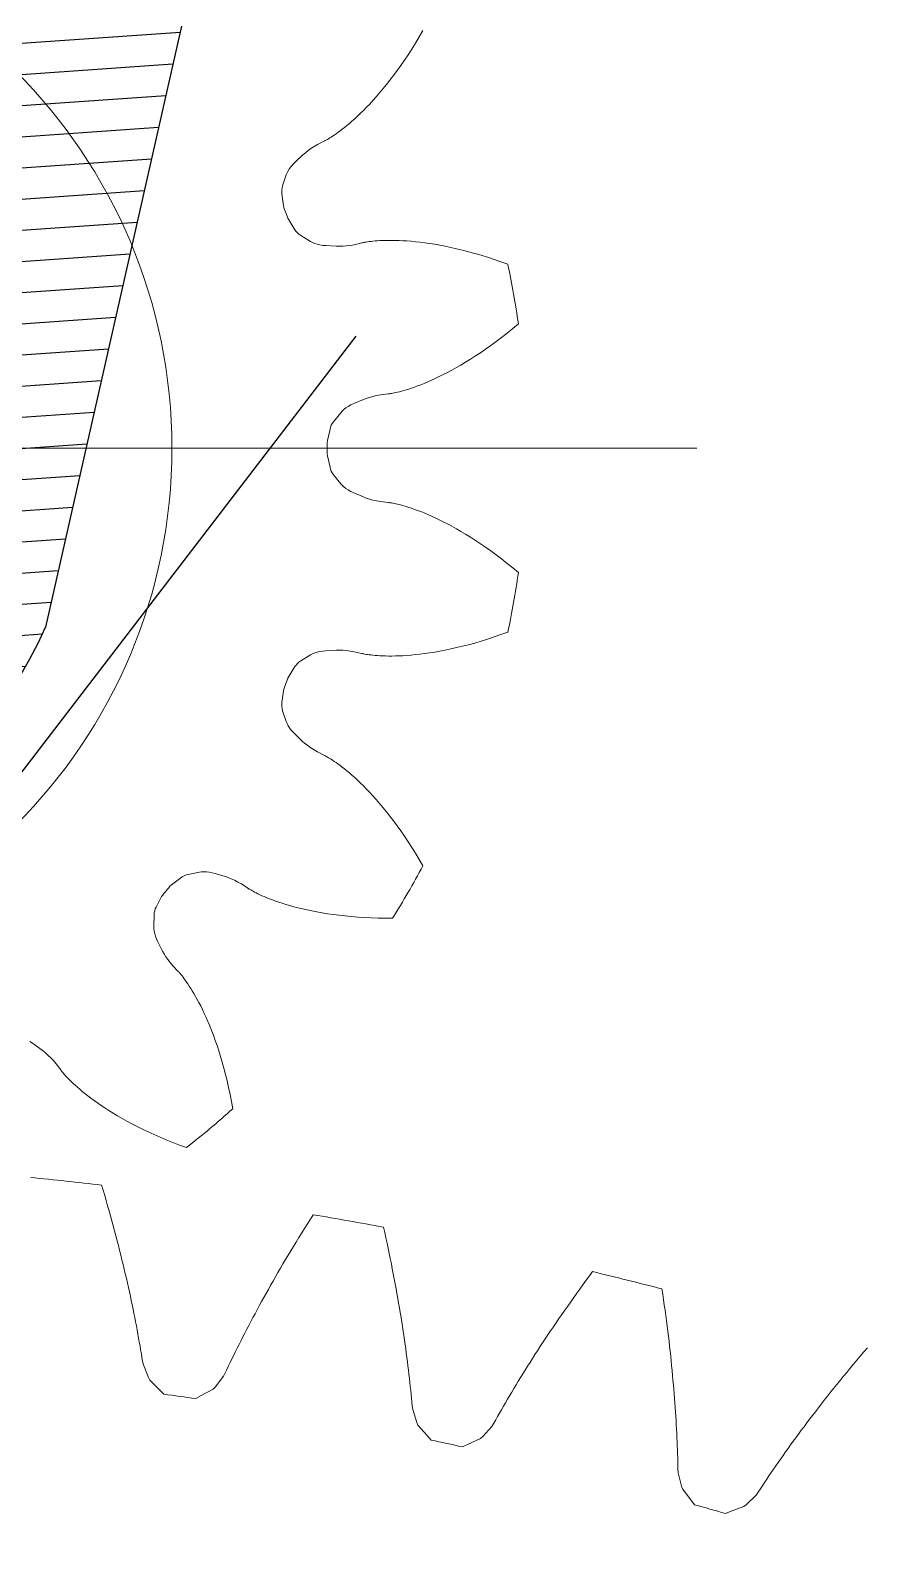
# Model space of a CAD drawing. Header units: millimetres. Extents: x 278858 to 279223, y 218711 to 219074.
# Drawn here: x 279005.68 to 279015.1, y 218857.29 to 218874.53 of the extents above; entities that cross this region are included whole.
import ezdxf

# ---------------------------------------------------------------- set-up
doc = ezdxf.new("R2010")
doc.units = ezdxf.units.MM
doc.header["$LTSCALE"] = 2
doc.layers.add('AM_4', color=3, linetype='Continuous', lineweight=25)
doc.layers.add('AM_9', color=251, linetype='Continuous', lineweight=15)

# ---------------------------------------------------------------- blocks, each defined once
blk = doc.blocks.new('lancetta sec')
h = blk.add_hatch()
h.set_pattern_fill('_USER', color=256, scale=0.35, angle=45, style=0, pattern_type=0)
h.set_pattern_definition([(45, (-332841.5242, -222688.39116), (-0.2474873734, 0.2474873734), [])])
h.paths.add_polyline_path([(4.776, 1.478), (1.5, 7.59), (1.5, 21.968), (0, 26.237), (-1.5, 21.968), (-1.5, 7.59), (-4.776, 1.478, 1.356354)])
h.paths.add_polyline_path([(-3, 0, -1), (3, 0, -1)], flags=16)
h.paths.add_polyline_path([(2, 0, 1), (-2, 0, 1)], flags=0)
blk.add_line((1.5, 7.59), (4.776, 1.478))
blk.add_arc((0, 0), 5, 162.8005, 17.1995)

msp = doc.modelspace()

# ---------------------------------------------------------------- linework, layer by layer
for radius in [30.237, 26.237]:
    msp.add_circle((279001.271, 218869.828), radius)
at = {"layer": 'AM_4'}
msp.add_line((279009.341, 218871.091), (278993.513, 218850.45), dxfattribs=at)
at = {"layer": 'AM_9'}
for p, q in [((279010.055, 218874.459), (279010.097, 218874.53)), ((279009.972, 218874.323), (279010.013, 218874.39)), ((279010.013, 218874.39), (279010.055, 218874.459)), ((279009.848, 218874.137), (279009.889, 218874.197)), ((279009.889, 218874.197), (279009.93, 218874.259)), ((279009.93, 218874.259), (279009.972, 218874.323)), ((279009.726, 218873.973), (279009.766, 218874.025)), ((279009.766, 218874.025), (279009.807, 218874.08)), ((279009.807, 218874.08), (279009.848, 218874.137)), ((279009.571, 218873.785), (279009.609, 218873.829)), ((279009.609, 218873.829), (279009.648, 218873.874)), ((279009.648, 218873.874), (279009.687, 218873.922)), ((279009.687, 218873.922), (279009.726, 218873.973)), ((279009.428, 218873.632), (279009.462, 218873.667)), ((279009.462, 218873.667), (279009.498, 218873.704)), ((279009.498, 218873.704), (279009.534, 218873.744)), ((279009.534, 218873.744), (279009.571, 218873.785)), ((279009.241, 218873.461), (279009.27, 218873.485)), ((279009.27, 218873.485), (279009.299, 218873.511)), ((279009.299, 218873.511), (279009.33, 218873.538)), ((279009.33, 218873.538), (279009.361, 218873.567)), ((279009.361, 218873.567), (279009.394, 218873.599)), ((279009.394, 218873.599), (279009.428, 218873.632)), ((279009.013, 218873.301), (279009.023, 218873.306)), ((279009.023, 218873.306), (279009.035, 218873.313)), ((279009.035, 218873.313), (279009.049, 218873.322)), ((279009.049, 218873.322), (279009.064, 218873.331)), ((279009.064, 218873.331), (279009.081, 218873.342)), ((279009.081, 218873.342), (279009.1, 218873.355)), ((279009.1, 218873.355), (279009.12, 218873.368)), ((279009.12, 218873.368), (279009.141, 218873.384)), ((279009.141, 218873.384), (279009.164, 218873.401)), ((279009.164, 218873.401), (279009.189, 218873.419)), ((279009.189, 218873.419), (279009.214, 218873.44)), ((279009.214, 218873.44), (279009.241, 218873.461)), ((279008.661, 218873.052), (279008.747, 218873.133)), ((279008.747, 218873.133), (279008.774, 218873.156)), ((279008.774, 218873.156), (279008.804, 218873.18)), ((279008.804, 218873.18), (279008.836, 218873.203)), ((279008.836, 218873.203), (279008.872, 218873.226)), ((279008.872, 218873.226), (279008.911, 218873.248)), ((279008.911, 218873.248), (279008.99, 218873.289)), ((279008.99, 218873.289), (279008.993, 218873.29)), ((279008.993, 218873.29), (279008.998, 218873.293)), ((279008.998, 218873.293), (279009.004, 218873.296)), ((279009.004, 218873.296), (279009.013, 218873.301)), ((279008.581, 218872.953), (279008.596, 218872.977)), ((279008.596, 218872.977), (279008.615, 218873.002)), ((279008.615, 218873.002), (279008.636, 218873.027)), ((279008.636, 218873.027), (279008.661, 218873.052)), ((279008.518, 218872.784), (279008.559, 218872.906)), ((279008.559, 218872.906), (279008.568, 218872.929)), ((279008.568, 218872.929), (279008.581, 218872.953)), ((279008.507, 218872.713), (279008.508, 218872.736)), ((279008.509, 218872.692), (279008.507, 218872.713)), ((279008.508, 218872.736), (279008.512, 218872.759)), ((279008.527, 218872.561), (279008.509, 218872.692)), ((279008.512, 218872.759), (279008.518, 218872.784)), ((279008.532, 218872.54), (279008.527, 218872.561)), ((279008.539, 218872.518), (279008.532, 218872.54)), ((279008.576, 218872.419), (279008.568, 218872.44)), ((279008.586, 218872.399), (279008.576, 218872.419)), ((279008.656, 218872.288), (279008.586, 218872.399)), ((279008.669, 218872.27), (279008.656, 218872.288)), ((279008.684, 218872.253), (279008.669, 218872.27)), ((279008.702, 218872.237), (279008.684, 218872.253)), ((279008.722, 218872.223), (279008.702, 218872.237)), ((279008.832, 218872.156), (279008.722, 218872.223)), ((279008.854, 218872.144), (279008.832, 218872.156)), ((279008.879, 218872.133), (279008.854, 218872.144)), ((279008.906, 218872.125), (279008.879, 218872.133)), ((279008.936, 218872.118), (279008.906, 218872.125)), ((279008.969, 218872.112), (279008.936, 218872.118)), ((279009.004, 218872.109), (279008.969, 218872.112)), ((279009.122, 218872.103), (279009.004, 218872.109)), ((279009.158, 218872.102), (279009.122, 218872.103)), ((279009.195, 218872.103), (279009.158, 218872.102)), ((279009.235, 218872.106), (279009.195, 218872.103)), ((279009.278, 218872.112), (279009.235, 218872.106)), ((279009.322, 218872.119), (279009.278, 218872.112)), ((279009.408, 218872.139), (279009.322, 218872.119)), ((279009.411, 218872.14), (279009.408, 218872.139)), ((279009.417, 218872.141), (279009.411, 218872.14)), ((279009.424, 218872.143), (279009.417, 218872.141)), ((279009.434, 218872.145), (279009.424, 218872.143)), ((279009.445, 218872.147), (279009.434, 218872.145)), ((279009.459, 218872.15), (279009.445, 218872.147)), ((279009.475, 218872.152), (279009.459, 218872.15)), ((279009.493, 218872.155), (279009.475, 218872.152)), ((279009.513, 218872.157), (279009.493, 218872.155)), ((279009.535, 218872.159), (279009.513, 218872.157)), ((279009.559, 218872.162), (279009.535, 218872.159)), ((279009.585, 218872.164), (279009.559, 218872.162)), ((279009.614, 218872.166), (279009.585, 218872.164)), ((279009.644, 218872.167), (279009.614, 218872.166)), ((279009.677, 218872.168), (279009.644, 218872.167)), ((279009.712, 218872.168), (279009.677, 218872.168)), ((279009.749, 218872.168), (279009.712, 218872.168)), ((279009.788, 218872.168), (279009.749, 218872.168)), ((279009.829, 218872.166), (279009.788, 218872.168)), ((279009.872, 218872.164), (279009.829, 218872.166)), ((279009.917, 218872.162), (279009.872, 218872.164)), ((279009.964, 218872.158), (279009.917, 218872.162)), ((279010.013, 218872.153), (279009.964, 218872.158)), ((279010.064, 218872.147), (279010.013, 218872.153)), ((279010.118, 218872.141), (279010.064, 218872.147)), ((279010.173, 218872.133), (279010.118, 218872.141)), ((279010.23, 218872.124), (279010.173, 218872.133)), ((279010.289, 218872.113), (279010.23, 218872.124)), ((279010.349, 218872.102), (279010.289, 218872.113)), ((279010.412, 218872.089), (279010.349, 218872.102)), ((279010.477, 218872.074), (279010.412, 218872.089)), ((279010.543, 218872.058), (279010.477, 218872.074)), ((279010.611, 218872.041), (279010.543, 218872.058)), ((279010.681, 218872.022), (279010.611, 218872.041)), ((279010.752, 218872.001), (279010.681, 218872.022)), ((279010.825, 218871.978), (279010.752, 218872.001)), ((279010.9, 218871.954), (279010.825, 218871.978)), ((279010.976, 218871.928), (279010.9, 218871.954)), ((279011.054, 218871.899), (279010.976, 218871.928)), ((279010.923, 218871.03), (279010.984, 218871.076)), ((279010.984, 218871.076), (279011.046, 218871.124)), ((279011.046, 218871.124), (279011.109, 218871.175)), ((279011.109, 218871.175), (279011.173, 218871.228)), ((279010.69, 218870.867), (279010.746, 218870.904)), ((279010.746, 218870.904), (279010.804, 218870.944)), ((279010.804, 218870.944), (279010.863, 218870.986)), ((279010.863, 218870.986), (279010.923, 218871.03)), ((279010.424, 218870.708), (279010.474, 218870.736)), ((279010.474, 218870.736), (279010.526, 218870.765)), ((279010.526, 218870.765), (279010.579, 218870.797)), ((279010.579, 218870.797), (279010.634, 218870.831)), ((279010.634, 218870.831), (279010.69, 218870.867)), ((279010.074, 218870.543), (279010.112, 218870.558)), ((279010.112, 218870.558), (279010.152, 218870.575)), ((279010.152, 218870.575), (279010.194, 218870.593)), ((279010.194, 218870.593), (279010.237, 218870.613)), ((279010.237, 218870.613), (279010.281, 218870.634)), ((279010.281, 218870.634), (279010.327, 218870.657)), ((279010.327, 218870.657), (279010.375, 218870.681)), ((279010.375, 218870.681), (279010.424, 218870.708)), ((279009.318, 218870.33), (279009.427, 218870.377)), ((279009.427, 218870.377), (279009.46, 218870.389)), ((279009.46, 218870.389), (279009.496, 218870.401)), ((279009.496, 218870.401), (279009.534, 218870.412)), ((279009.534, 218870.412), (279009.576, 218870.421)), ((279009.576, 218870.421), (279009.62, 218870.429)), ((279009.62, 218870.429), (279009.708, 218870.44)), ((279009.708, 218870.44), (279009.711, 218870.44)), ((279009.711, 218870.44), (279009.717, 218870.441)), ((279009.717, 218870.441), (279009.724, 218870.442)), ((279009.724, 218870.442), (279009.734, 218870.443)), ((279009.734, 218870.443), (279009.745, 218870.445)), ((279009.745, 218870.445), (279009.759, 218870.448)), ((279009.759, 218870.448), (279009.775, 218870.451)), ((279009.775, 218870.451), (279009.792, 218870.455)), ((279009.792, 218870.455), (279009.812, 218870.459)), ((279009.812, 218870.459), (279009.834, 218870.464)), ((279009.834, 218870.464), (279009.857, 218870.47)), ((279009.857, 218870.47), (279009.883, 218870.478)), ((279009.883, 218870.478), (279009.91, 218870.486)), ((279009.91, 218870.486), (279009.939, 218870.495)), ((279009.939, 218870.495), (279009.97, 218870.505)), ((279009.97, 218870.505), (279010.003, 218870.516)), ((279010.003, 218870.516), (279010.038, 218870.529)), ((279010.038, 218870.529), (279010.074, 218870.543)), ((279009.092, 218870.127), (279009.172, 218870.227)), ((279009.172, 218870.227), (279009.189, 218870.246)), ((279009.189, 218870.246), (279009.208, 218870.264)), ((279009.208, 218870.264), (279009.231, 218870.282)), ((279009.231, 218870.282), (279009.257, 218870.299)), ((279009.257, 218870.299), (279009.286, 218870.315)), ((279009.286, 218870.315), (279009.318, 218870.33)), ((279009.024, 218869.915), (279009.052, 218870.043)), ((279009.052, 218870.043), (279009.057, 218870.064)), ((279009.057, 218870.064), (279009.066, 218870.086)), ((279009.066, 218870.086), (279009.077, 218870.106)), ((279009.077, 218870.106), (279009.092, 218870.127)), ((279009.021, 218869.893), (279009.024, 218869.915)), ((279009.021, 218869.87), (279009.021, 218869.893)), ((279001.271, 218869.828), (279013.181, 218869.828)), ((279009.021, 218869.764), (279009.021, 218869.787)), ((279009.024, 218869.742), (279009.021, 218869.764)), ((279009.052, 218869.614), (279009.024, 218869.742)), ((279009.057, 218869.592), (279009.052, 218869.614)), ((279009.066, 218869.571), (279009.057, 218869.592)), ((279009.077, 218869.55), (279009.066, 218869.571)), ((279009.092, 218869.53), (279009.077, 218869.55)), ((279009.172, 218869.429), (279009.092, 218869.53)), ((279009.189, 218869.411), (279009.172, 218869.429)), ((279009.208, 218869.392), (279009.189, 218869.411)), ((279009.231, 218869.375), (279009.208, 218869.392)), ((279009.257, 218869.358), (279009.231, 218869.375)), ((279009.286, 218869.342), (279009.257, 218869.358)), ((279009.318, 218869.327), (279009.286, 218869.342)), ((279009.427, 218869.28), (279009.318, 218869.327)), ((279009.46, 218869.267), (279009.427, 218869.28)), ((279009.496, 218869.256), (279009.46, 218869.267)), ((279009.534, 218869.245), (279009.496, 218869.256)), ((279009.576, 218869.236), (279009.534, 218869.245)), ((279009.62, 218869.228), (279009.576, 218869.236)), ((279009.708, 218869.217), (279009.62, 218869.228)), ((279009.711, 218869.216), (279009.708, 218869.217)), ((279009.717, 218869.216), (279009.711, 218869.216)), ((279009.724, 218869.215), (279009.717, 218869.216)), ((279009.734, 218869.213), (279009.724, 218869.215)), ((279009.745, 218869.212), (279009.734, 218869.213)), ((279009.759, 218869.209), (279009.745, 218869.212)), ((279009.775, 218869.206), (279009.759, 218869.209)), ((279009.792, 218869.202), (279009.775, 218869.206)), ((279009.812, 218869.198), (279009.792, 218869.202)), ((279009.834, 218869.193), (279009.812, 218869.198)), ((279009.857, 218869.186), (279009.834, 218869.193)), ((279009.883, 218869.179), (279009.857, 218869.186)), ((279009.91, 218869.171), (279009.883, 218869.179)), ((279009.939, 218869.162), (279009.91, 218869.171)), ((279009.97, 218869.152), (279009.939, 218869.162)), ((279010.003, 218869.14), (279009.97, 218869.152)), ((279010.038, 218869.128), (279010.003, 218869.14)), ((279010.074, 218869.114), (279010.038, 218869.128)), ((279010.112, 218869.099), (279010.074, 218869.114)), ((279010.152, 218869.082), (279010.112, 218869.099)), ((279010.194, 218869.064), (279010.152, 218869.082)), ((279010.237, 218869.044), (279010.194, 218869.064)), ((279010.281, 218869.023), (279010.237, 218869.044)), ((279010.327, 218869), (279010.281, 218869.023)), ((279010.375, 218868.976), (279010.327, 218869)), ((279010.424, 218868.949), (279010.375, 218868.976)), ((279010.474, 218868.921), (279010.424, 218868.949)), ((279010.526, 218868.891), (279010.474, 218868.921)), ((279010.579, 218868.86), (279010.526, 218868.891)), ((279010.634, 218868.826), (279010.579, 218868.86)), ((279010.69, 218868.79), (279010.634, 218868.826)), ((279010.746, 218868.753), (279010.69, 218868.79)), ((279010.804, 218868.713), (279010.746, 218868.753)), ((279010.863, 218868.671), (279010.804, 218868.713)), ((279010.923, 218868.627), (279010.863, 218868.671)), ((279010.984, 218868.581), (279010.923, 218868.627)), ((279011.046, 218868.532), (279010.984, 218868.581)), ((279011.109, 218868.482), (279011.046, 218868.532)), ((279011.173, 218868.429), (279011.109, 218868.482)), ((279010.543, 218867.599), (279010.611, 218867.616)), ((279010.611, 218867.616), (279010.681, 218867.635)), ((279010.681, 218867.635), (279010.752, 218867.656)), ((279010.752, 218867.656), (279010.825, 218867.679)), ((279010.825, 218867.679), (279010.9, 218867.703)), ((279010.9, 218867.703), (279010.976, 218867.729)), ((279010.976, 218867.729), (279011.054, 218867.757)), ((279008.722, 218867.434), (279008.832, 218867.501)), ((279008.832, 218867.501), (279008.854, 218867.513)), ((279008.854, 218867.513), (279008.879, 218867.523)), ((279008.879, 218867.523), (279008.906, 218867.532)), ((279008.906, 218867.532), (279008.936, 218867.539)), ((279008.936, 218867.539), (279008.969, 218867.544)), ((279008.969, 218867.544), (279009.004, 218867.548)), ((279009.004, 218867.548), (279009.122, 218867.554)), ((279009.122, 218867.554), (279009.158, 218867.555)), ((279009.158, 218867.555), (279009.195, 218867.554)), ((279009.195, 218867.554), (279009.235, 218867.55)), ((279009.235, 218867.55), (279009.278, 218867.545)), ((279009.278, 218867.545), (279009.322, 218867.537)), ((279009.322, 218867.537), (279009.408, 218867.518)), ((279009.408, 218867.518), (279009.411, 218867.517)), ((279009.411, 218867.517), (279009.417, 218867.515)), ((279009.417, 218867.515), (279009.424, 218867.514)), ((279009.424, 218867.514), (279009.434, 218867.512)), ((279009.434, 218867.512), (279009.445, 218867.51)), ((279009.445, 218867.51), (279009.459, 218867.507)), ((279009.459, 218867.507), (279009.475, 218867.505)), ((279009.475, 218867.505), (279009.493, 218867.502)), ((279009.493, 218867.502), (279009.513, 218867.5)), ((279009.513, 218867.5), (279009.535, 218867.497)), ((279009.535, 218867.497), (279009.559, 218867.495)), ((279009.559, 218867.495), (279009.585, 218867.493)), ((279009.585, 218867.493), (279009.614, 218867.491)), ((279009.614, 218867.491), (279009.644, 218867.49)), ((279009.644, 218867.49), (279009.677, 218867.489)), ((279009.677, 218867.489), (279009.712, 218867.488)), ((279009.712, 218867.488), (279009.749, 218867.488)), ((279009.749, 218867.488), (279009.788, 218867.489)), ((279009.788, 218867.489), (279009.829, 218867.49)), ((279009.829, 218867.49), (279009.872, 218867.492)), ((279009.872, 218867.492), (279009.917, 218867.495)), ((279009.917, 218867.495), (279009.964, 218867.499)), ((279009.964, 218867.499), (279010.013, 218867.504)), ((279010.013, 218867.504), (279010.064, 218867.509)), ((279010.064, 218867.509), (279010.118, 218867.516)), ((279010.118, 218867.516), (279010.173, 218867.524)), ((279010.173, 218867.524), (279010.23, 218867.533)), ((279010.23, 218867.533), (279010.289, 218867.543)), ((279010.289, 218867.543), (279010.349, 218867.555)), ((279010.349, 218867.555), (279010.412, 218867.568)), ((279010.412, 218867.568), (279010.477, 218867.583)), ((279010.477, 218867.583), (279010.543, 218867.599)), ((279008.586, 218867.258), (279008.656, 218867.369)), ((279008.656, 218867.369), (279008.669, 218867.387)), ((279008.669, 218867.387), (279008.684, 218867.404)), ((279008.684, 218867.404), (279008.702, 218867.42)), ((279008.702, 218867.42), (279008.722, 218867.434)), ((279008.527, 218867.096), (279008.532, 218867.117)), ((279008.532, 218867.117), (279008.539, 218867.139)), ((279008.568, 218867.217), (279008.576, 218867.238)), ((279008.576, 218867.238), (279008.586, 218867.258)), ((279008.507, 218866.943), (279008.509, 218866.965)), ((279008.508, 218866.921), (279008.507, 218866.943)), ((279008.509, 218866.965), (279008.527, 218867.096)), ((279008.512, 218866.897), (279008.508, 218866.921)), ((279008.518, 218866.873), (279008.512, 218866.897)), ((279008.559, 218866.751), (279008.518, 218866.873)), ((279008.568, 218866.728), (279008.559, 218866.751)), ((279008.581, 218866.704), (279008.568, 218866.728)), ((279008.596, 218866.68), (279008.581, 218866.704)), ((279008.615, 218866.655), (279008.596, 218866.68)), ((279008.636, 218866.63), (279008.615, 218866.655)), ((279008.661, 218866.605), (279008.636, 218866.63)), ((279008.747, 218866.524), (279008.661, 218866.605)), ((279008.774, 218866.5), (279008.747, 218866.524)), ((279008.804, 218866.477), (279008.774, 218866.5)), ((279008.836, 218866.454), (279008.804, 218866.477)), ((279008.872, 218866.431), (279008.836, 218866.454)), ((279008.911, 218866.408), (279008.872, 218866.431)), ((279008.99, 218866.368), (279008.911, 218866.408)), ((279008.993, 218866.367), (279008.99, 218866.368)), ((279008.998, 218866.364), (279008.993, 218866.367)), ((279009.004, 218866.361), (279008.998, 218866.364)), ((279009.013, 218866.356), (279009.004, 218866.361)), ((279009.023, 218866.35), (279009.013, 218866.356)), ((279009.035, 218866.343), (279009.023, 218866.35)), ((279009.049, 218866.335), (279009.035, 218866.343)), ((279009.064, 218866.326), (279009.049, 218866.335)), ((279009.081, 218866.315), (279009.064, 218866.326)), ((279009.1, 218866.302), (279009.081, 218866.315)), ((279009.12, 218866.288), (279009.1, 218866.302)), ((279009.141, 218866.273), (279009.12, 218866.288)), ((279009.164, 218866.256), (279009.141, 218866.273)), ((279009.189, 218866.238), (279009.164, 218866.256)), ((279009.214, 218866.217), (279009.189, 218866.238)), ((279009.241, 218866.195), (279009.214, 218866.217)), ((279009.27, 218866.172), (279009.241, 218866.195)), ((279009.299, 218866.146), (279009.27, 218866.172)), ((279009.33, 218866.119), (279009.299, 218866.146)), ((279009.361, 218866.089), (279009.33, 218866.119)), ((279009.394, 218866.058), (279009.361, 218866.089)), ((279009.428, 218866.025), (279009.394, 218866.058)), ((279009.462, 218865.99), (279009.428, 218866.025)), ((279009.498, 218865.953), (279009.462, 218865.99)), ((279009.534, 218865.913), (279009.498, 218865.953)), ((279009.571, 218865.872), (279009.534, 218865.913)), ((279009.609, 218865.828), (279009.571, 218865.872)), ((279009.648, 218865.782), (279009.609, 218865.828)), ((279009.687, 218865.734), (279009.648, 218865.782)), ((279009.726, 218865.684), (279009.687, 218865.734)), ((279009.766, 218865.632), (279009.726, 218865.684)), ((279009.807, 218865.577), (279009.766, 218865.632)), ((279009.848, 218865.52), (279009.807, 218865.577)), ((279009.889, 218865.46), (279009.848, 218865.52)), ((279009.93, 218865.398), (279009.889, 218865.46)), ((279009.972, 218865.334), (279009.93, 218865.398)), ((279010.013, 218865.267), (279009.972, 218865.334)), ((279010.055, 218865.198), (279010.013, 218865.267)), ((279007.454, 218865.03), (279007.58, 218865.055)), ((279007.58, 218865.055), (279007.605, 218865.059)), ((279007.605, 218865.059), (279007.632, 218865.06)), ((279007.632, 218865.06), (279007.661, 218865.059)), ((279007.661, 218865.059), (279007.691, 218865.056)), ((279007.691, 218865.056), (279007.724, 218865.049)), ((279007.724, 218865.049), (279007.758, 218865.04)), ((279007.758, 218865.04), (279007.871, 218865.006)), ((279010.097, 218865.126), (279010.055, 218865.198)), ((279007.235, 218864.879), (279007.249, 218864.896)), ((279007.249, 218864.896), (279007.265, 218864.911)), ((279007.265, 218864.911), (279007.37, 218864.991)), ((279007.37, 218864.991), (279007.388, 218865.004)), ((279007.388, 218865.004), (279007.408, 218865.015)), ((279007.408, 218865.015), (279007.43, 218865.024)), ((279007.43, 218865.024), (279007.454, 218865.03)), ((279007.871, 218865.006), (279007.905, 218864.995)), ((279007.905, 218864.995), (279007.94, 218864.981)), ((279007.94, 218864.981), (279007.976, 218864.964)), ((279007.976, 218864.964), (279008.014, 218864.944)), ((279008.014, 218864.944), (279008.053, 218864.922)), ((279008.053, 218864.922), (279008.127, 218864.874)), ((279008.127, 218864.874), (279008.13, 218864.872)), ((279008.13, 218864.872), (279008.134, 218864.869)), ((279008.134, 218864.869), (279008.141, 218864.865)), ((279008.141, 218864.865), (279008.149, 218864.86)), ((279008.149, 218864.86), (279008.159, 218864.854)), ((279007.094, 218864.662), (279007.155, 218864.779)), ((279007.155, 218864.779), (279007.167, 218864.797)), ((279007.167, 218864.797), (279007.181, 218864.815)), ((279008.159, 218864.854), (279008.171, 218864.847)), ((279008.171, 218864.847), (279008.185, 218864.839)), ((279008.185, 218864.839), (279008.201, 218864.831)), ((279008.201, 218864.831), (279008.219, 218864.821)), ((279008.219, 218864.821), (279008.239, 218864.812)), ((279008.239, 218864.812), (279008.261, 218864.801)), ((279008.261, 218864.801), (279008.285, 218864.79)), ((279008.285, 218864.79), (279008.311, 218864.779)), ((279008.311, 218864.779), (279008.34, 218864.767)), ((279008.34, 218864.767), (279008.37, 218864.755)), ((279008.37, 218864.755), (279008.403, 218864.742)), ((279008.403, 218864.742), (279008.437, 218864.73)), ((279008.437, 218864.73), (279008.474, 218864.717)), ((279008.474, 218864.717), (279008.513, 218864.704)), ((279008.513, 218864.704), (279008.554, 218864.692)), ((279008.554, 218864.692), (279008.598, 218864.679)), ((279007.067, 218864.444), (279007.07, 218864.573)), ((279007.07, 218864.573), (279007.072, 218864.598)), ((279007.072, 218864.598), (279007.077, 218864.621)), ((279007.077, 218864.621), (279007.084, 218864.643)), ((279007.084, 218864.643), (279007.094, 218864.662)), ((279008.598, 218864.679), (279008.643, 218864.666)), ((279008.643, 218864.666), (279008.691, 218864.654)), ((279008.691, 218864.654), (279008.741, 218864.642)), ((279008.741, 218864.642), (279008.793, 218864.63)), ((279008.793, 218864.63), (279008.848, 218864.618)), ((279008.848, 218864.618), (279008.904, 218864.607)), ((279008.904, 218864.607), (279008.963, 218864.597)), ((279008.963, 218864.597), (279009.024, 218864.587)), ((279009.024, 218864.587), (279009.088, 218864.578)), ((279009.088, 218864.578), (279009.153, 218864.57)), ((279009.153, 218864.57), (279009.221, 218864.562)), ((279009.221, 218864.562), (279009.291, 218864.555)), ((279009.291, 218864.555), (279009.363, 218864.549)), ((279009.363, 218864.549), (279009.437, 218864.544)), ((279009.437, 218864.544), (279009.514, 218864.541)), ((279009.514, 218864.541), (279009.592, 218864.538)), ((279009.592, 218864.538), (279009.673, 218864.536)), ((279009.673, 218864.536), (279009.756, 218864.536)), ((279007.068, 218864.419), (279007.067, 218864.444)), ((279007.071, 218864.392), (279007.068, 218864.419)), ((279007.077, 218864.364), (279007.071, 218864.392)), ((279007.086, 218864.335), (279007.077, 218864.364)), ((279007.098, 218864.304), (279007.086, 218864.335)), ((279007.113, 218864.272), (279007.098, 218864.304)), ((279007.166, 218864.166), (279007.113, 218864.272)), ((279007.183, 218864.135), (279007.166, 218864.166)), ((279007.203, 218864.103), (279007.183, 218864.135)), ((279007.226, 218864.07), (279007.203, 218864.103)), ((279007.252, 218864.036), (279007.226, 218864.07)), ((279007.281, 218864.001), (279007.252, 218864.036)), ((279007.341, 218863.937), (279007.281, 218864.001)), ((279007.343, 218863.935), (279007.341, 218863.937)), ((279007.347, 218863.931), (279007.343, 218863.935)), ((279007.352, 218863.925), (279007.347, 218863.931)), ((279007.359, 218863.918), (279007.352, 218863.925)), ((279007.366, 218863.909), (279007.359, 218863.918)), ((279007.375, 218863.898), (279007.366, 218863.909)), ((279007.385, 218863.886), (279007.375, 218863.898)), ((279007.396, 218863.871), (279007.385, 218863.886)), ((279007.409, 218863.855), (279007.396, 218863.871)), ((279007.422, 218863.837), (279007.409, 218863.855)), ((279007.436, 218863.817), (279007.422, 218863.837)), ((279007.451, 218863.796), (279007.436, 218863.817)), ((279007.467, 218863.772), (279007.451, 218863.796)), ((279007.483, 218863.746), (279007.467, 218863.772)), ((279007.5, 218863.718), (279007.483, 218863.746)), ((279007.518, 218863.688), (279007.5, 218863.718)), ((279007.536, 218863.656), (279007.518, 218863.688)), ((279007.555, 218863.622), (279007.536, 218863.656)), ((279007.575, 218863.586), (279007.555, 218863.622)), ((279007.595, 218863.548), (279007.575, 218863.586)), ((279007.615, 218863.507), (279007.595, 218863.548)), ((279007.635, 218863.465), (279007.615, 218863.507)), ((279007.655, 218863.42), (279007.635, 218863.465)), ((279007.676, 218863.373), (279007.655, 218863.42)), ((279007.697, 218863.323), (279007.676, 218863.373)), ((279007.718, 218863.272), (279007.697, 218863.323)), ((279005.672, 218863.148), (279005.7, 218863.131)), ((279007.738, 218863.218), (279007.718, 218863.272)), ((279007.759, 218863.161), (279007.738, 218863.218)), ((279007.779, 218863.103), (279007.759, 218863.161)), ((279005.7, 218863.131), (279005.729, 218863.111)), ((279005.729, 218863.111), (279005.824, 218863.04)), ((279005.824, 218863.04), (279005.851, 218863.017)), ((279005.851, 218863.017), (279005.879, 218862.992)), ((279005.879, 218862.992), (279005.908, 218862.964)), ((279005.908, 218862.964), (279005.937, 218862.933)), ((279007.799, 218863.042), (279007.779, 218863.103)), ((279007.819, 218862.979), (279007.799, 218863.042)), ((279007.838, 218862.914), (279007.819, 218862.979)), ((279005.937, 218862.933), (279005.966, 218862.898)), ((279005.966, 218862.898), (279006.019, 218862.828)), ((279006.019, 218862.828), (279006.021, 218862.825)), ((279006.021, 218862.825), (279006.024, 218862.821)), ((279006.024, 218862.821), (279006.029, 218862.815)), ((279006.029, 218862.815), (279006.035, 218862.807)), ((279006.035, 218862.807), (279006.042, 218862.798)), ((279006.042, 218862.798), (279006.051, 218862.787)), ((279007.857, 218862.846), (279007.838, 218862.914)), ((279007.875, 218862.776), (279007.857, 218862.846)), ((279006.051, 218862.787), (279006.062, 218862.775)), ((279006.062, 218862.775), (279006.074, 218862.762)), ((279006.074, 218862.762), (279006.088, 218862.747)), ((279006.088, 218862.747), (279006.103, 218862.731)), ((279006.103, 218862.731), (279006.12, 218862.714)), ((279006.12, 218862.714), (279006.139, 218862.695)), ((279006.139, 218862.695), (279006.16, 218862.675)), ((279006.16, 218862.675), (279006.182, 218862.655)), ((279006.182, 218862.655), (279006.207, 218862.633)), ((279006.207, 218862.633), (279006.233, 218862.61)), ((279007.893, 218862.704), (279007.875, 218862.776)), ((279007.91, 218862.629), (279007.893, 218862.704)), ((279007.926, 218862.552), (279007.91, 218862.629)), ((279006.233, 218862.61), (279006.261, 218862.586)), ((279006.261, 218862.586), (279006.291, 218862.562)), ((279006.291, 218862.562), (279006.324, 218862.537)), ((279006.324, 218862.537), (279006.358, 218862.51)), ((279006.358, 218862.51), (279006.395, 218862.484)), ((279006.395, 218862.484), (279006.433, 218862.456)), ((279006.433, 218862.456), (279006.474, 218862.428)), ((279007.942, 218862.473), (279007.926, 218862.552)), ((279007.956, 218862.391), (279007.942, 218862.473)), ((279006.474, 218862.428), (279006.517, 218862.4)), ((279006.517, 218862.4), (279006.562, 218862.371)), ((279006.562, 218862.371), (279006.609, 218862.341)), ((279006.609, 218862.341), (279006.658, 218862.312)), ((279006.658, 218862.312), (279006.71, 218862.282)), ((279006.71, 218862.282), (279006.764, 218862.251)), ((279006.764, 218862.251), (279006.821, 218862.221)), ((279006.821, 218862.221), (279006.879, 218862.191)), ((279006.879, 218862.191), (279006.94, 218862.16)), ((279006.94, 218862.16), (279007.004, 218862.13)), ((279007.004, 218862.13), (279007.07, 218862.1)), ((279007.07, 218862.1), (279007.138, 218862.07)), ((279007.138, 218862.07), (279007.208, 218862.04)), ((279007.208, 218862.04), (279007.281, 218862.011)), ((279007.281, 218862.011), (279007.356, 218861.982)), ((279007.356, 218861.982), (279007.434, 218861.953)), ((279006.496, 218861.474), (279006.479, 218861.533)), ((279006.514, 218861.415), (279006.496, 218861.474)), ((279006.531, 218861.357), (279006.514, 218861.415)), ((279006.547, 218861.299), (279006.531, 218861.357)), ((279006.563, 218861.241), (279006.547, 218861.299)), ((279006.579, 218861.184), (279006.563, 218861.241)), ((279006.595, 218861.128), (279006.579, 218861.184)), ((279006.61, 218861.071), (279006.595, 218861.128)), ((279006.625, 218861.016), (279006.61, 218861.071)), ((279008.797, 218861.094), (279008.765, 218861.043)), ((279008.83, 218861.146), (279008.797, 218861.094)), ((279008.863, 218861.198), (279008.83, 218861.146)), ((279006.64, 218860.96), (279006.625, 218861.016)), ((279006.654, 218860.905), (279006.64, 218860.96)), ((279006.668, 218860.851), (279006.654, 218860.905)), ((279008.701, 218860.941), (279008.67, 218860.89)), ((279008.733, 218860.992), (279008.701, 218860.941)), ((279008.765, 218861.043), (279008.733, 218860.992)), ((279009.668, 218860.998), (279009.654, 218861.058)), ((279009.681, 218860.938), (279009.668, 218860.998)), ((279009.694, 218860.879), (279009.681, 218860.938)), ((279006.682, 218860.797), (279006.668, 218860.851)), ((279006.695, 218860.743), (279006.682, 218860.797)), ((279006.708, 218860.69), (279006.695, 218860.743)), ((279008.58, 218860.741), (279008.55, 218860.692)), ((279008.609, 218860.79), (279008.58, 218860.741)), ((279008.64, 218860.84), (279008.609, 218860.79)), ((279008.67, 218860.89), (279008.64, 218860.84)), ((279009.706, 218860.82), (279009.694, 218860.879)), ((279009.718, 218860.761), (279009.706, 218860.82)), ((279009.73, 218860.703), (279009.718, 218860.761)), ((279006.721, 218860.637), (279006.708, 218860.69)), ((279006.734, 218860.585), (279006.721, 218860.637)), ((279006.746, 218860.533), (279006.734, 218860.585)), ((279008.493, 218860.595), (279008.465, 218860.546)), ((279008.521, 218860.643), (279008.493, 218860.595)), ((279008.55, 218860.692), (279008.521, 218860.643)), ((279009.742, 218860.646), (279009.73, 218860.703)), ((279009.753, 218860.589), (279009.742, 218860.646)), ((279009.764, 218860.532), (279009.753, 218860.589)), ((279012.009, 218860.557), (279011.972, 218860.508)), ((279006.758, 218860.482), (279006.746, 218860.533)), ((279006.769, 218860.431), (279006.758, 218860.482)), ((279006.781, 218860.38), (279006.769, 218860.431)), ((279006.792, 218860.33), (279006.781, 218860.38)), ((279008.383, 218860.404), (279008.357, 218860.357)), ((279008.41, 218860.451), (279008.383, 218860.404)), ((279008.437, 218860.499), (279008.41, 218860.451)), ((279008.465, 218860.546), (279008.437, 218860.499)), ((279009.775, 218860.476), (279009.764, 218860.532)), ((279009.785, 218860.42), (279009.775, 218860.476)), ((279009.796, 218860.365), (279009.785, 218860.42)), ((279011.9, 218860.41), (279011.865, 218860.361)), ((279011.936, 218860.459), (279011.9, 218860.41)), ((279011.972, 218860.508), (279011.936, 218860.459)), ((279006.803, 218860.281), (279006.792, 218860.33)), ((279006.813, 218860.231), (279006.803, 218860.281)), ((279006.823, 218860.183), (279006.813, 218860.231)), ((279008.28, 218860.219), (279008.255, 218860.173)), ((279008.305, 218860.264), (279008.28, 218860.219)), ((279008.331, 218860.311), (279008.305, 218860.264)), ((279008.357, 218860.357), (279008.331, 218860.311)), ((279009.805, 218860.31), (279009.796, 218860.365)), ((279009.815, 218860.256), (279009.805, 218860.31)), ((279009.824, 218860.202), (279009.815, 218860.256)), ((279011.762, 218860.217), (279011.728, 218860.169)), ((279011.796, 218860.264), (279011.762, 218860.217)), ((279011.83, 218860.313), (279011.796, 218860.264)), ((279011.865, 218860.361), (279011.83, 218860.313)), ((279012.798, 218860.302), (279012.789, 218860.363)), ((279012.807, 218860.242), (279012.798, 218860.302)), ((279012.816, 218860.181), (279012.807, 218860.242)), ((279006.833, 218860.134), (279006.823, 218860.183)), ((279006.843, 218860.087), (279006.833, 218860.134)), ((279006.853, 218860.039), (279006.843, 218860.087)), ((279006.862, 218859.992), (279006.853, 218860.039)), ((279008.183, 218860.039), (279008.16, 218859.995)), ((279008.207, 218860.083), (279008.183, 218860.039)), ((279008.231, 218860.128), (279008.207, 218860.083)), ((279008.255, 218860.173), (279008.231, 218860.128)), ((279009.834, 218860.148), (279009.824, 218860.202)), ((279009.842, 218860.095), (279009.834, 218860.148)), ((279009.851, 218860.042), (279009.842, 218860.095)), ((279009.859, 218859.99), (279009.851, 218860.042)), ((279011.662, 218860.075), (279011.63, 218860.028)), ((279011.695, 218860.122), (279011.662, 218860.075)), ((279011.728, 218860.169), (279011.695, 218860.122)), ((279012.824, 218860.122), (279012.816, 218860.181)), ((279012.832, 218860.063), (279012.824, 218860.122)), ((279012.84, 218860.004), (279012.832, 218860.063)), ((279006.871, 218859.946), (279006.862, 218859.992)), ((279006.879, 218859.9), (279006.871, 218859.946)), ((279006.888, 218859.854), (279006.879, 218859.9)), ((279008.092, 218859.865), (279008.07, 218859.822)), ((279008.114, 218859.908), (279008.092, 218859.865)), ((279008.137, 218859.951), (279008.114, 218859.908)), ((279008.16, 218859.995), (279008.137, 218859.951)), ((279009.867, 218859.939), (279009.859, 218859.99)), ((279009.875, 218859.888), (279009.867, 218859.939)), ((279009.883, 218859.837), (279009.875, 218859.888)), ((279011.536, 218859.89), (279011.505, 218859.844)), ((279011.567, 218859.936), (279011.536, 218859.89)), ((279011.598, 218859.982), (279011.567, 218859.936)), ((279011.63, 218860.028), (279011.598, 218859.982)), ((279012.848, 218859.946), (279012.84, 218860.004)), ((279012.855, 218859.888), (279012.848, 218859.946)), ((279012.862, 218859.831), (279012.855, 218859.888)), ((279006.896, 218859.809), (279006.888, 218859.854)), ((279006.904, 218859.764), (279006.896, 218859.809)), ((279006.912, 218859.72), (279006.904, 218859.764)), ((279006.919, 218859.676), (279006.912, 218859.72)), ((279008.007, 218859.697), (279007.987, 218859.656)), ((279008.028, 218859.738), (279008.007, 218859.697)), ((279008.049, 218859.78), (279008.028, 218859.738)), ((279008.07, 218859.822), (279008.049, 218859.78)), ((279009.89, 218859.787), (279009.883, 218859.837)), ((279009.897, 218859.737), (279009.89, 218859.787)), ((279009.904, 218859.687), (279009.897, 218859.737)), ((279011.416, 218859.71), (279011.388, 218859.666)), ((279011.446, 218859.754), (279011.416, 218859.71)), ((279011.475, 218859.799), (279011.446, 218859.754)), ((279011.505, 218859.844), (279011.475, 218859.799)), ((279012.869, 218859.774), (279012.862, 218859.831)), ((279012.875, 218859.718), (279012.869, 218859.774)), ((279012.882, 218859.662), (279012.875, 218859.718)), ((279015.103, 218859.699), (279015.063, 218859.653)), ((279006.927, 218859.633), (279006.919, 218859.676)), ((279006.934, 218859.59), (279006.927, 218859.633)), ((279006.94, 218859.548), (279006.934, 218859.59)), ((279006.95, 218859.506), (279006.94, 218859.548)), ((279007.928, 218859.535), (279007.909, 218859.495)), ((279007.947, 218859.575), (279007.928, 218859.535)), ((279007.967, 218859.615), (279007.947, 218859.575)), ((279007.987, 218859.656), (279007.967, 218859.615)), ((279009.91, 218859.638), (279009.904, 218859.687)), ((279009.917, 218859.59), (279009.91, 218859.638)), ((279009.923, 218859.542), (279009.917, 218859.59)), ((279009.929, 218859.495), (279009.923, 218859.542)), ((279011.304, 218859.535), (279011.277, 218859.492)), ((279011.331, 218859.578), (279011.304, 218859.535)), ((279011.359, 218859.622), (279011.331, 218859.578)), ((279011.388, 218859.666), (279011.359, 218859.622)), ((279012.888, 218859.606), (279012.882, 218859.662)), ((279012.893, 218859.551), (279012.888, 218859.606)), ((279012.899, 218859.497), (279012.893, 218859.551)), ((279014.984, 218859.56), (279014.946, 218859.514)), ((279015.023, 218859.606), (279014.984, 218859.56)), ((279015.063, 218859.653), (279015.023, 218859.606)), ((279007.006, 218859.363), (279006.95, 218859.506)), ((279007.021, 218859.334), (279007.006, 218859.363)), ((279007.852, 218859.379), (279007.758, 218859.257)), ((279007.872, 218859.417), (279007.852, 218859.379)), ((279007.89, 218859.456), (279007.872, 218859.417)), ((279007.909, 218859.495), (279007.89, 218859.456)), ((279009.935, 218859.448), (279009.929, 218859.495)), ((279009.94, 218859.401), (279009.935, 218859.448)), ((279009.945, 218859.355), (279009.94, 218859.401)), ((279009.95, 218859.31), (279009.945, 218859.355)), ((279011.198, 218859.365), (279011.172, 218859.323)), ((279011.224, 218859.407), (279011.198, 218859.365)), ((279011.25, 218859.449), (279011.224, 218859.407)), ((279011.277, 218859.492), (279011.25, 218859.449)), ((279012.904, 218859.443), (279012.899, 218859.497)), ((279012.909, 218859.389), (279012.904, 218859.443)), ((279012.914, 218859.336), (279012.909, 218859.389)), ((279014.832, 218859.377), (279014.796, 218859.332)), ((279014.87, 218859.422), (279014.832, 218859.377)), ((279014.907, 218859.468), (279014.87, 218859.422)), ((279014.946, 218859.514), (279014.907, 218859.468)), ((279007.132, 218859.227), (279007.021, 218859.334)), ((279007.18, 218859.177), (279007.132, 218859.227)), ((279007.735, 218859.233), (279007.599, 218859.161)), ((279007.758, 218859.257), (279007.735, 218859.233)), ((279009.955, 218859.264), (279009.95, 218859.31)), ((279009.96, 218859.22), (279009.955, 218859.264)), ((279009.964, 218859.176), (279009.96, 218859.22)), ((279009.968, 218859.132), (279009.964, 218859.176)), ((279011.098, 218859.2), (279011.074, 218859.16)), ((279011.122, 218859.241), (279011.098, 218859.2)), ((279011.147, 218859.282), (279011.122, 218859.241)), ((279011.172, 218859.323), (279011.147, 218859.282)), ((279012.919, 218859.284), (279012.914, 218859.336)), ((279012.923, 218859.232), (279012.919, 218859.284)), ((279012.928, 218859.18), (279012.923, 218859.232)), ((279012.932, 218859.129), (279012.928, 218859.18)), ((279014.688, 218859.198), (279014.653, 218859.154)), ((279014.723, 218859.242), (279014.688, 218859.198)), ((279014.759, 218859.287), (279014.723, 218859.242)), ((279014.796, 218859.332), (279014.759, 218859.287)), ((279007.599, 218859.161), (279007.539, 218859.127)), ((279009.972, 218859.089), (279009.968, 218859.132)), ((279009.976, 218859.046), (279009.972, 218859.089)), ((279009.983, 218859.003), (279009.976, 218859.046)), ((279010.029, 218858.857), (279009.983, 218859.003)), ((279010.982, 218859.002), (279010.96, 218858.964)), ((279011.005, 218859.041), (279010.982, 218859.002)), ((279011.028, 218859.081), (279011.005, 218859.041)), ((279011.051, 218859.12), (279011.028, 218859.081)), ((279011.074, 218859.16), (279011.051, 218859.12)), ((279012.935, 218859.078), (279012.932, 218859.129)), ((279012.939, 218859.028), (279012.935, 218859.078)), ((279012.942, 218858.978), (279012.939, 218859.028)), ((279014.551, 218859.023), (279014.518, 218858.98)), ((279014.584, 218859.066), (279014.551, 218859.023)), ((279014.618, 218859.11), (279014.584, 218859.066)), ((279014.653, 218859.154), (279014.618, 218859.11)), ((279010.042, 218858.827), (279010.029, 218858.857)), ((279010.145, 218858.712), (279010.042, 218858.827)), ((279010.897, 218858.85), (279010.874, 218858.814)), ((279010.918, 218858.888), (279010.897, 218858.85)), ((279010.939, 218858.926), (279010.918, 218858.888)), ((279010.96, 218858.964), (279010.939, 218858.926)), ((279012.945, 218858.929), (279012.942, 218858.978)), ((279012.948, 218858.88), (279012.945, 218858.929)), ((279012.951, 218858.832), (279012.948, 218858.88)), ((279012.954, 218858.784), (279012.951, 218858.832)), ((279014.421, 218858.853), (279014.39, 218858.811)), ((279014.453, 218858.895), (279014.421, 218858.853)), ((279014.485, 218858.938), (279014.453, 218858.895)), ((279014.518, 218858.98), (279014.485, 218858.938)), ((279010.19, 218858.66), (279010.145, 218858.712)), ((279010.747, 218858.677), (279010.607, 218858.614)), ((279010.771, 218858.699), (279010.747, 218858.677)), ((279010.874, 218858.814), (279010.771, 218858.699)), ((279012.956, 218858.737), (279012.954, 218858.784)), ((279012.958, 218858.69), (279012.956, 218858.737)), ((279012.96, 218858.644), (279012.958, 218858.69)), ((279014.298, 218858.687), (279014.268, 218858.647)), ((279014.328, 218858.728), (279014.298, 218858.687)), ((279014.359, 218858.77), (279014.328, 218858.728)), ((279014.39, 218858.811), (279014.359, 218858.77)), ((279010.607, 218858.614), (279010.544, 218858.584)), ((279012.962, 218858.598), (279012.96, 218858.644)), ((279012.964, 218858.553), (279012.962, 218858.598)), ((279012.965, 218858.508), (279012.964, 218858.553)), ((279012.967, 218858.464), (279012.965, 218858.508)), ((279014.154, 218858.487), (279014.127, 218858.448)), ((279014.182, 218858.527), (279014.154, 218858.487)), ((279014.211, 218858.566), (279014.182, 218858.527)), ((279014.239, 218858.606), (279014.211, 218858.566)), ((279014.268, 218858.647), (279014.239, 218858.606)), ((279012.968, 218858.42), (279012.967, 218858.464)), ((279012.969, 218858.376), (279012.968, 218858.42)), ((279012.97, 218858.334), (279012.969, 218858.376)), ((279012.973, 218858.291), (279012.97, 218858.334)), ((279014.047, 218858.333), (279014.021, 218858.295)), ((279014.073, 218858.371), (279014.047, 218858.333)), ((279014.1, 218858.409), (279014.073, 218858.371)), ((279014.127, 218858.448), (279014.1, 218858.409)), ((279013.009, 218858.141), (279012.973, 218858.291)), ((279013.02, 218858.11), (279013.009, 218858.141)), ((279013.922, 218858.146), (279013.898, 218858.11)), ((279013.946, 218858.183), (279013.922, 218858.146)), ((279013.97, 218858.22), (279013.946, 218858.183)), ((279013.995, 218858.257), (279013.97, 218858.22)), ((279014.021, 218858.295), (279013.995, 218858.257)), ((279013.115, 218857.989), (279013.02, 218858.11)), ((279013.156, 218857.933), (279013.115, 218857.989)), ((279013.849, 218858.039), (279013.739, 218857.932)), ((279013.874, 218858.074), (279013.849, 218858.039)), ((279013.898, 218858.11), (279013.874, 218858.074)), ((279013.569, 218857.859), (279013.504, 218857.833)), ((279013.713, 218857.911), (279013.569, 218857.859)), ((279013.739, 218857.932), (279013.713, 218857.911))]:
    msp.add_line(p, q, dxfattribs=at)
msp.add_circle((279001.271, 218869.828), 6, dxfattribs=at)
for centre, radius, start, end in [((279001.271, 218869.828), 7.75, 19.6913, 20.3087), ((279001.271, 218869.828), 10, 8.0471, 11.9529), ((279001.271, 218869.828), 7.75, 359.6913, 0.3087), ((279001.271, 218869.828), 10, 348.0471, 351.9529), ((279001.271, 218869.828), 7.75, 339.6913, 340.3087), ((279001.271, 218869.828), 10, 328.0471, 331.9529), ((279001.271, 218869.828), 7.75, 319.6913, 320.3087), ((279001.271, 218869.828), 10, 308.0471, 311.9529), ((279001.271, 218815.828), 46, 83.4996, 84.5004), ((279001.271, 218815.828), 46, 79.4996, 80.5004), ((279001.271, 218815.828), 46, 75.4996, 76.5004), ((279001.271, 218815.828), 43.75, 81.7628, 82.2372), ((279001.271, 218815.828), 43.75, 77.7628, 78.2372), ((279001.271, 218815.828), 43.75, 73.7628, 74.2372)]:
    msp.add_arc(centre, radius, start, end, dxfattribs=at)

# ---------------------------------------------------------------- block references
at = {"rotation": 319.0608460363482}
msp.add_blockref('lancetta sec', (279001.271, 218869.828), dxfattribs=at)

doc.saveas('drawing.dxf')
